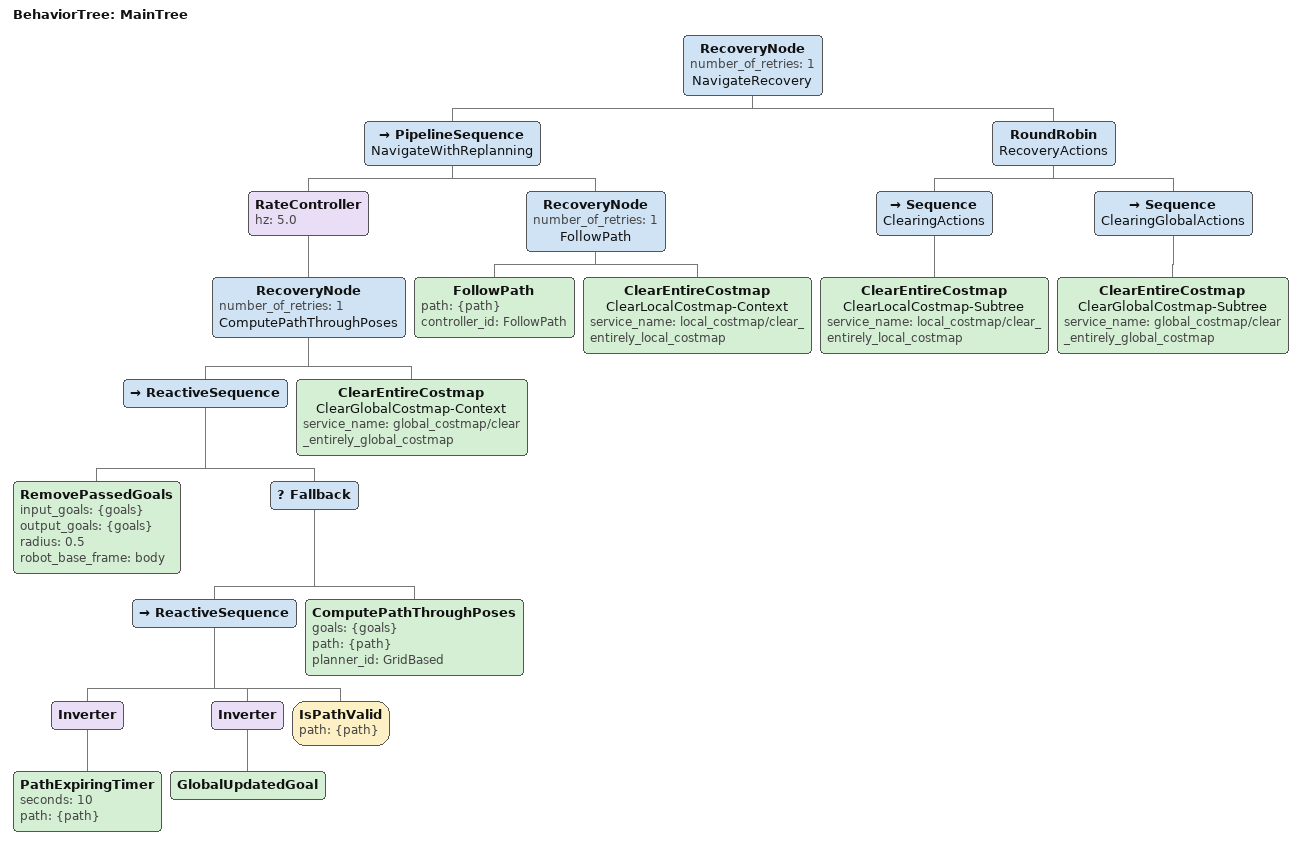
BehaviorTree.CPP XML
<root main_tree_to_execute="MainTree">
  <BehaviorTree ID="MainTree">
    <RecoveryNode number_of_retries="1" name="NavigateRecovery">
      <PipelineSequence name="NavigateWithReplanning">
        <RateController hz="5.0">
          <RecoveryNode number_of_retries="1" name="ComputePathThroughPoses">
            <ReactiveSequence>
              <RemovePassedGoals input_goals="{goals}" output_goals="{goals}" radius="0.5" robot_base_frame="body"/>
              <Fallback>
                <ReactiveSequence>
                  <Inverter><PathExpiringTimer seconds="10" path="{path}"/></Inverter>
                  <Inverter><GlobalUpdatedGoal/></Inverter>
                  <IsPathValid path="{path}"/>
                </ReactiveSequence>
                <ComputePathThroughPoses goals="{goals}" path="{path}" planner_id="GridBased"/>
              </Fallback>
            </ReactiveSequence>
            <ClearEntireCostmap name="ClearGlobalCostmap-Context" service_name="global_costmap/clear_entirely_global_costmap"/>
          </RecoveryNode>
        </RateController>
        <RecoveryNode number_of_retries="1" name="FollowPath">
          <FollowPath path="{path}" controller_id="FollowPath"/>
          <ClearEntireCostmap name="ClearLocalCostmap-Context" service_name="local_costmap/clear_entirely_local_costmap"/>
        </RecoveryNode>
      </PipelineSequence>
      <RoundRobin name="RecoveryActions">
        <Sequence name="ClearingActions">
          <ClearEntireCostmap name="ClearLocalCostmap-Subtree" service_name="local_costmap/clear_entirely_local_costmap"/>
        </Sequence>
        <Sequence name="ClearingGlobalActions">
          <ClearEntireCostmap name="ClearGlobalCostmap-Subtree" service_name="global_costmap/clear_entirely_global_costmap"/>
        </Sequence>
      </RoundRobin>
    </RecoveryNode>
  </BehaviorTree>
</root>
